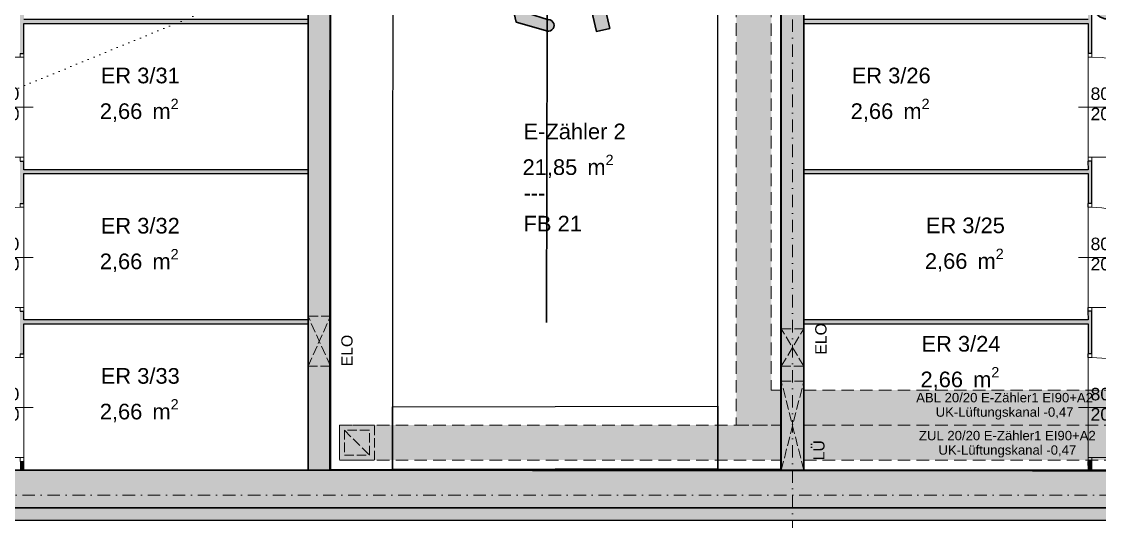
# Model space of a CAD drawing. Header units: millimetres. Extents: x 32522367 to 32638135, y 41424826 to 41540167.
# Drawn here: x 32589960 to 32598570, y 41441803 to 41445797 of the extents above; entities that cross this region are included whole.
import ezdxf
from ezdxf.enums import TextEntityAlignment as Align

# ---------------------------------------------------------------- set-up
doc = ezdxf.new("R2010")
doc.units = ezdxf.units.MM
for name, pattern in [('Punktlinie weit', [0.05, 0, -0.05]), ('Raster', [0.2, 0.1, -0.05, 0, -0.05]), ('Strichlinie eng', [0.1, 0.075, -0.025]), ('Strichlinie mittel', [0.15, 0.1, -0.05]), ('Untersicht', [0.1, 0.075, -0.025])]:
    doc.linetypes.add(name, pattern=pattern)
for name, color, linetype in [('000 Achsraster Haupt', 251, 'Continuous'), ('110 Wand Aussen', 251, 'Continuous'), ('120 Wand Innen tragend', 251, 'Continuous'), ('130 Wand Innen', 251, 'Continuous'), ('220 Bodenaufbau', 251, 'Continuous'), ('240 Unterdaemmung', 251, 'Continuous'), ('715 Lueftung', 251, 'Continuous'), ('810 Raum.Whg', 251, 'Continuous'), ('811 Raum 2.Erschließung_ Nebenräume_Allg.räume_Technik', 251, 'Continuous'), ('955 Polierplan Beschriftung', 251, 'Continuous'), ('Archicad Tür-Marker', 251, 'Continuous'), ('Archicad Türen', 251, 'Continuous'), ('dp_GE_ST', 180, 'Continuous')]:
    doc.layers.add(name, color=color, linetype=linetype)
for name, color, linetype, lineweight in [('000 Achsraster Haupt_Stift_Nr__1', 251, 'Continuous', 13), ('110 Wand Aussen_Stift_Nr__24', 251, 'Continuous', 13), ('110 Wand Aussen_Stift_Nr__29', 251, 'Continuous', 13), ('110 Wand Aussen_Stift_Nr__7', 251, 'Continuous', 25), ('110 Wand Aussen_Stift_Nr__8', 251, 'Continuous', 35), ('120 Wand Innen tragend_Stift_Nr__1', 251, 'Continuous', 13), ('120 Wand Innen tragend_Stift_Nr__24', 251, 'Continuous', 13), ('120 Wand Innen tragend_Stift_Nr__6', 251, 'Continuous', 13), ('120 Wand Innen tragend_Stift_Nr__8', 251, 'Continuous', 35), ('130 Wand Innen_Stift_Nr__26', 251, 'Continuous', 13), ('130 Wand Innen_Stift_Nr__7', 251, 'Continuous', 25), ('220 Bodenaufbau_Stift_Nr__6', 251, 'Continuous', 13), ('240 Unterdaemmung_Stift_Nr__6', 251, 'Continuous', 13), ('715 Lueftung_Stift_Nr__103', 251, 'Continuous', 18), ('715 Lueftung_Stift_Nr__104', 251, 'Continuous', 18), ('955 Polierplan Beschriftung_Stift_Nr__1', 251, 'Continuous', 13), ('956 Durchbruch Beschriftung_Stift_Nr__61', 251, 'Continuous', 25), ('Archicad Raumstempel_Stift_Nr__1', 251, 'Continuous', 13), ('Archicad Tür-Marker_Stift_Nr__1', 251, 'Continuous', 13), ('Archicad Türen_Stift_Nr__1', 251, 'Continuous', 13), ('Archicad Türen_Stift_Nr__7', 251, 'Continuous', 25)]:
    doc.layers.add(name, color=color, linetype=linetype, lineweight=lineweight)
doc.layers.add('E2_LEHR_MENSCH_NATIVE', color=112, linetype='Continuous', lineweight=35, true_color=0x20dd55)
doc.layers.add('E_NACHRTECH', color=3, linetype='Continuous', true_color=0x00fa00)
doc.styles.add('ERSTELLTER_STIL_1', font='arial.ttf')

# ---------------------------------------------------------------- blocks, each defined once
blk = doc.blocks.new('E-Zähler 2__126', base_point=(47.3273, -10.9442))
at = {"layer": 'Archicad Raumstempel_Stift_Nr__1', "color": 7, "lineweight": 13, "insert": (46.997, -10.6486), "char_height": 0.125, "attachment_point": 1, "rotation": 343.64009, "style": 'ERSTELLTER_STIL_1'}
blk.add_mtext('\\A1;{\\pql;\\pt0,0.05;\\fArial|b0|i0|c0|p0;\\W1.000000;21,85\\fArial|b0|i0|c0|p0;\\W1.000000;\\A1{\\H.66x;\\S^  ;}\\fArial|b0|i0|c0|p0;\\W1.000000; m\\fArial|b0|i0|c0|p0;\\W1.000000;\\A1{\\H.66x;\\S2^  ;}}', dxfattribs=at)
at = {"layer": 'Archicad Raumstempel_Stift_Nr__1', "color": 7, "lineweight": 13, "style": 'ERSTELLTER_STIL_1'}
for tag, p in [('ROOM_NAME', (47.0747, -10.4124)), ('DUMMY_891', (47.0056, -10.6194)), ('DUMMY_890', (47.8427, -10.6093)), ('DUMMY_892', (46.9364, -10.855)), ('DUMMY_893', (46.9364, -10.8836)), ('sCustom1Value', (46.8673, -11.1192)), ('DUMMY_894', (47.3061, -11.2195))]:
    blk.add_attdef(tag, text='', height=0.125, rotation=343.64009, dxfattribs=at).set_placement(p, align=Align.TOP_LEFT)
blk = doc.blocks.new('ER 3_26__130', base_point=(49.9506, -10.9925))
at = {"layer": 'Archicad Raumstempel_Stift_Nr__1', "color": 7, "lineweight": 13, "insert": (49.6379, -10.9579), "char_height": 0.125, "attachment_point": 1, "rotation": 343.6401, "style": 'ERSTELLTER_STIL_1'}
blk.add_mtext('\\A1;{\\pql;\\pt0,0.05;\\fArial|b0|i0|c0|p0;\\W1.000000;2,66\\fArial|b0|i0|c0|p0;\\W1.000000;\\A1{\\H.66x;\\S^  ;}\\fArial|b0|i0|c0|p0;\\W1.000000; m\\fArial|b0|i0|c0|p0;\\W1.000000;\\A1{\\H.66x;\\S2^  ;}}', dxfattribs=at)
at = {"layer": 'Archicad Raumstempel_Stift_Nr__1', "color": 7, "lineweight": 13, "style": 'ERSTELLTER_STIL_1'}
for tag, p in [('ROOM_NAME', (49.7157, -10.7218)), ('DUMMY_891', (49.6465, -10.9288)), ('DUMMY_890', (50.31, -10.8677))]:
    blk.add_attdef(tag, text='', height=0.125, rotation=343.6401, dxfattribs=at).set_placement(p, align=Align.TOP_LEFT)
blk = doc.blocks.new('ER 3_24__131', base_point=(49.8814, -13.2061))
at = {"layer": 'Archicad Raumstempel_Stift_Nr__1', "color": 7, "lineweight": 13, "insert": (49.5688, -13.1715), "char_height": 0.125, "attachment_point": 1, "rotation": 343.6401, "style": 'ERSTELLTER_STIL_1'}
blk.add_mtext('\\A1;{\\pql;\\pt0,0.05;\\fArial|b0|i0|c0|p0;\\W1.000000;2,66\\fArial|b0|i0|c0|p0;\\W1.000000;\\A1{\\H.66x;\\S^  ;}\\fArial|b0|i0|c0|p0;\\W1.000000; m\\fArial|b0|i0|c0|p0;\\W1.000000;\\A1{\\H.66x;\\S2^  ;}}', dxfattribs=at)
at = {"layer": 'Archicad Raumstempel_Stift_Nr__1', "color": 7, "lineweight": 13, "style": 'ERSTELLTER_STIL_1'}
for tag, p in [('ROOM_NAME', (49.6465, -12.9354)), ('DUMMY_890', (50.2408, -13.0813)), ('DUMMY_891', (49.5773, -13.1424))]:
    blk.add_attdef(tag, text='', height=0.125, rotation=343.6401, dxfattribs=at).set_placement(p, align=Align.TOP_LEFT)
blk = doc.blocks.new('ER 3_25__132', base_point=(50.1818, -12.3083))
at = {"layer": 'Archicad Raumstempel_Stift_Nr__1', "color": 7, "lineweight": 13, "insert": (49.8691, -12.2738), "char_height": 0.125, "attachment_point": 1, "rotation": 343.6401, "style": 'ERSTELLTER_STIL_1'}
blk.add_mtext('\\A1;{\\pql;\\pt0,0.05;\\fArial|b0|i0|c0|p0;\\W1.000000;2,66\\fArial|b0|i0|c0|p0;\\W1.000000;\\A1{\\H.66x;\\S^  ;}\\fArial|b0|i0|c0|p0;\\W1.000000; m\\fArial|b0|i0|c0|p0;\\W1.000000;\\A1{\\H.66x;\\S2^  ;}}', dxfattribs=at)
at = {"layer": 'Archicad Raumstempel_Stift_Nr__1', "color": 7, "lineweight": 13, "style": 'ERSTELLTER_STIL_1'}
for tag, p in [('ROOM_NAME', (49.9468, -12.0376)), ('DUMMY_890', (50.5412, -12.1835)), ('DUMMY_891', (49.8777, -12.2447))]:
    blk.add_attdef(tag, text='', height=0.125, rotation=343.6401, dxfattribs=at).set_placement(p, align=Align.TOP_LEFT)
blk = doc.blocks.new('ER 3_31__155', base_point=(44.1951, -9.3029))
at = {"layer": 'Archicad Raumstempel_Stift_Nr__1', "color": 7, "lineweight": 13, "insert": (43.8825, -9.2684), "char_height": 0.125, "attachment_point": 1, "rotation": 343.6401, "style": 'ERSTELLTER_STIL_1'}
blk.add_mtext('\\A1;{\\pql;\\pt0,0.05;\\fArial|b0|i0|c0|p0;\\W1.000000;2,66\\fArial|b0|i0|c0|p0;\\W1.000000;\\A1{\\H.66x;\\S^  ;}\\fArial|b0|i0|c0|p0;\\W1.000000; m\\fArial|b0|i0|c0|p0;\\W1.000000;\\A1{\\H.66x;\\S2^  ;}}', dxfattribs=at)
at = {"layer": 'Archicad Raumstempel_Stift_Nr__1', "color": 7, "lineweight": 13, "style": 'ERSTELLTER_STIL_1'}
for tag, p in [('ROOM_NAME', (43.9602, -9.0322)), ('DUMMY_890', (44.5546, -9.1781)), ('DUMMY_891', (43.8911, -9.2392))]:
    blk.add_attdef(tag, text='', height=0.125, rotation=343.6401, dxfattribs=at).set_placement(p, align=Align.TOP_LEFT)
blk = doc.blocks.new('ER 3_33__156', base_point=(43.5191, -11.6057))
at = {"layer": 'Archicad Raumstempel_Stift_Nr__1', "color": 7, "lineweight": 13, "insert": (43.2065, -11.5712), "char_height": 0.125, "attachment_point": 1, "rotation": 343.6401, "style": 'ERSTELLTER_STIL_1'}
blk.add_mtext('\\A1;{\\pql;\\pt0,0.05;\\fArial|b0|i0|c0|p0;\\W1.000000;2,66\\fArial|b0|i0|c0|p0;\\W1.000000;\\A1{\\H.66x;\\S^  ;}\\fArial|b0|i0|c0|p0;\\W1.000000; m\\fArial|b0|i0|c0|p0;\\W1.000000;\\A1{\\H.66x;\\S2^  ;}}', dxfattribs=at)
at = {"layer": 'Archicad Raumstempel_Stift_Nr__1', "color": 7, "lineweight": 13, "style": 'ERSTELLTER_STIL_1'}
for tag, p in [('ROOM_NAME', (43.2842, -11.335)), ('DUMMY_890', (43.8786, -11.4809)), ('DUMMY_891', (43.2151, -11.5421))]:
    blk.add_attdef(tag, text='', height=0.125, rotation=343.6401, dxfattribs=at).set_placement(p, align=Align.TOP_LEFT)
blk = doc.blocks.new('ER 3_32__157', base_point=(43.8571, -10.4543))
at = {"layer": 'Archicad Raumstempel_Stift_Nr__1', "color": 7, "lineweight": 13, "insert": (43.5445, -10.4198), "char_height": 0.125, "attachment_point": 1, "rotation": 343.6401, "style": 'ERSTELLTER_STIL_1'}
blk.add_mtext('\\A1;{\\pql;\\pt0,0.05;\\fArial|b0|i0|c0|p0;\\W1.000000;2,66\\fArial|b0|i0|c0|p0;\\W1.000000;\\A1{\\H.66x;\\S^  ;}\\fArial|b0|i0|c0|p0;\\W1.000000; m\\fArial|b0|i0|c0|p0;\\W1.000000;\\A1{\\H.66x;\\S2^  ;}}', dxfattribs=at)
at = {"layer": 'Archicad Raumstempel_Stift_Nr__1', "color": 7, "lineweight": 13, "style": 'ERSTELLTER_STIL_1'}
for tag, p in [('ROOM_NAME', (43.6222, -10.1836)), ('DUMMY_891', (43.5531, -10.3907)), ('DUMMY_890', (44.2166, -10.3295))]:
    blk.add_attdef(tag, text='', height=0.125, rotation=343.6401, dxfattribs=at).set_placement(p, align=Align.TOP_LEFT)
blk = doc.blocks.new('Decke_38', base_point=(41.6415, -5.3769))
at = {"layer": '240 Unterdaemmung_Stift_Nr__6', "color": 7, "linetype": 'Strichlinie eng', "lineweight": 13, "flags": 128}
blk.add_lwpolyline([(41.6415, -5.3769), (40.3492, -9.7791), (41.7693, -10.196), (41.5603, -10.9079), (41.5589, -10.9075), (41.3505, -11.6176), (54.027, -15.3388), (55.7367, -9.5146), (46.0169, -6.6613), (45.8901, -7.0931), (44.9306, -6.8114), (45.0574, -6.3796)], close=True, dxfattribs=at)
blk = doc.blocks.new('Decke_60', base_point=(38.694, -10.8377))
at = {"layer": '220 Bodenaufbau_Stift_Nr__6', "color": 7, "linetype": 'Continuous', "lineweight": 13, "flags": 128}
blk.add_lwpolyline([(55.9889, -9.401), (55.7874, -9.3419), (54.0242, -15.3483), (38.694, -10.8377)], dxfattribs=at)
blk = doc.blocks.new('Öffnung_151')
at = {"layer": '120 Wand Innen tragend_Stift_Nr__1', "color": 7, "linetype": 'Untersicht', "lineweight": 13}
for p, q in [((48.4426, -13.6995), (48.4699, -12.9676)), ((48.2699, -13.6488), (48.6426, -13.0183))]:
    blk.add_line(p, q, dxfattribs=at)
at = {"layer": '120 Wand Innen tragend_Stift_Nr__6', "color": 7, "linetype": 'Untersicht', "lineweight": 13, "flags": 128}
blk.add_lwpolyline([(48.6426, -13.0183), (48.4699, -12.9676)], dxfattribs=at)
at = {"layer": '120 Wand Innen tragend_Stift_Nr__8', "color": 7, "linetype": 'Continuous', "lineweight": 35, "flags": 128}
for points in [[(48.4699, -12.9676), (48.2699, -13.6488)], [(48.4426, -13.6995), (48.6426, -13.0183)], [(48.2699, -13.6488), (48.4426, -13.6995)]]:
    blk.add_lwpolyline(points, dxfattribs=at)
blk = doc.blocks.new('Öffnung_153')
at = {"layer": '120 Wand Innen tragend_Stift_Nr__1', "color": 7, "linetype": 'Untersicht', "lineweight": 13}
for p, q in [((45.0495, -11.8384), (44.9894, -11.4039)), ((44.8768, -11.7877), (45.1621, -11.4546))]:
    blk.add_line(p, q, dxfattribs=at)
at = {"layer": '120 Wand Innen tragend_Stift_Nr__6', "color": 7, "linetype": 'Untersicht', "lineweight": 13, "flags": 128}
for points in [[(45.1621, -11.4546), (44.9894, -11.4039)], [(44.8768, -11.7877), (45.0495, -11.8384)]]:
    blk.add_lwpolyline(points, dxfattribs=at)
at = {"layer": '120 Wand Innen tragend_Stift_Nr__8', "color": 7, "linetype": 'Continuous', "lineweight": 35, "flags": 128}
for points in [[(44.9894, -11.4039), (44.8768, -11.7877)], [(45.0495, -11.8384), (45.1621, -11.4546)]]:
    blk.add_lwpolyline(points, dxfattribs=at)
blk = doc.blocks.new('Öffnung_154')
at = {"layer": '120 Wand Innen tragend_Stift_Nr__1', "color": 7, "linetype": 'Untersicht', "lineweight": 13}
for p, q in [((48.6764, -12.9031), (48.5882, -12.5646)), ((48.5037, -12.8524), (48.7609, -12.6153))]:
    blk.add_line(p, q, dxfattribs=at)
at = {"layer": '120 Wand Innen tragend_Stift_Nr__6', "color": 7, "linetype": 'Untersicht', "lineweight": 13, "flags": 128}
for points in [[(48.7609, -12.6153), (48.5882, -12.5646)], [(48.5037, -12.8524), (48.6764, -12.9031)]]:
    blk.add_lwpolyline(points, dxfattribs=at)
at = {"layer": '120 Wand Innen tragend_Stift_Nr__8', "color": 7, "linetype": 'Continuous', "lineweight": 35, "flags": 128}
for points in [[(48.5882, -12.5646), (48.5037, -12.8524)], [(48.6764, -12.9031), (48.7609, -12.6153)]]:
    blk.add_lwpolyline(points, dxfattribs=at)
blk = doc.blocks.new('Wand_270', base_point=(0.2482, 0.1356))
at = {"layer": '110 Wand Aussen_Stift_Nr__24', "linetype": 'Continuous', "lineweight": 13}
blk.add_hatch(color=92, dxfattribs=at).paths.add_polyline_path([(0.6206, 0.3389), (0.5361, 0.0511), (53.9425, -15.6267), (54.027, -15.3388)])
at = {"layer": '110 Wand Aussen_Stift_Nr__29', "linetype": 'Continuous', "lineweight": 13}
blk.add_hatch(color=6, dxfattribs=at).paths.add_polyline_path([(0.2201, 0.0396), (53.9143, -15.7226), (53.9425, -15.6267), (0.2482, 0.1356)])
at = {"layer": '110 Wand Aussen_Stift_Nr__7', "color": 7, "linetype": 'Continuous', "lineweight": 25, "flags": 128}
blk.add_lwpolyline([(0.1241, 0.0678), (53.9143, -15.7226)], dxfattribs=at)
at = {"layer": '110 Wand Aussen_Stift_Nr__8', "color": 7, "linetype": 'Continuous', "lineweight": 35}
blk.add_line((0.5361, 0.0511), (53.9425, -15.6267), dxfattribs=at)
at = {"layer": '110 Wand Aussen_Stift_Nr__8', "color": 7, "linetype": 'Continuous', "lineweight": 35, "flags": 128}
blk.add_lwpolyline([(54.027, -15.3388), (40.9968, -11.5138)], dxfattribs=at)
blk = doc.blocks.new('Wand_473', base_point=(48.2699, -13.6488))
at = {"layer": '120 Wand Innen tragend_Stift_Nr__24', "linetype": 'Continuous', "lineweight": 13}
blk.add_hatch(color=92, dxfattribs=at).paths.add_polyline_path([(48.4426, -13.6995), (50.1524, -7.8753), (49.9797, -7.8246), (48.2699, -13.6488)])
at = {"layer": '120 Wand Innen tragend_Stift_Nr__8', "color": 7, "linetype": 'Continuous', "lineweight": 35, "flags": 128}
for points in [[(49.9797, -7.8246), (48.5882, -12.5646)], [(48.7609, -12.6153), (50.1524, -7.8753)], [(48.5037, -12.8524), (48.4699, -12.9676)], [(48.6426, -13.0183), (48.6764, -12.9031)]]:
    blk.add_lwpolyline(points, dxfattribs=at)
blk = doc.blocks.new('Wand_474', base_point=(44.643, -12.5841))
at = {"layer": '120 Wand Innen tragend_Stift_Nr__24', "linetype": 'Continuous', "lineweight": 13}
blk.add_hatch(color=92, dxfattribs=at).paths.add_polyline_path([(44.8157, -12.6348), (46.5254, -6.8106), (46.3527, -6.7599), (44.643, -12.5841)])
at = {"layer": '120 Wand Innen tragend_Stift_Nr__8', "color": 7, "linetype": 'Continuous', "lineweight": 35, "flags": 128}
for points in [[(45.9781, -8.036), (44.9894, -11.4039)], [(45.1621, -11.4546), (46.1508, -8.0867)], [(44.8768, -11.7877), (44.643, -12.5841)], [(44.8157, -12.6348), (45.0495, -11.8384)], [(44.643, -12.5841), (44.8157, -12.6348)]]:
    blk.add_lwpolyline(points, dxfattribs=at)
blk = doc.blocks.new('Blockrahmentür 1-Fl 27_8')
at = {"layer": 'Archicad Türen_Stift_Nr__1', "color": 7, "linetype": 'Continuous', "lineweight": 13}
for p, q in [((0.4, 0), (0.4, 0.8)), ((-0.4, 0), (-0.43, 0)), ((-0.43, 0), (-0.43, -0.03)), ((-0.4, -0.02), (-0.4, 0)), ((0.4, -0.02), (0.4, 0)), ((0.4, 0), (0.43, 0)), ((0.43, 0), (0.43, -0.03)), ((-0.43, -0.03), (-0.4, -0.03)), ((-0.4, -0.03), (-0.4, -0.02)), ((0.4, -0.03), (0.4, -0.02)), ((0.43, -0.03), (0.4, -0.03))]:
    blk.add_line(p, q, dxfattribs=at)
blk.add_arc((0.4, 0), 0.8, 90, 180, dxfattribs=at)
at = {"layer": 'Archicad Türen_Stift_Nr__7', "color": 7, "linetype": 'Continuous', "lineweight": 25}
for p, q in [((-0.43, 0), (-0.43, -0.03)), ((-0.43, 0), (-0.43, -0.03)), ((0.43, 0), (0.43, -0.03)), ((0.43, 0), (0.43, -0.03))]:
    blk.add_line(p, q, dxfattribs=at)
blk = doc.blocks.new('T Marker AUT 27_13')
at = {"layer": 'Archicad Tür-Marker_Stift_Nr__1', "color": 7, "linetype": 'Continuous', "lineweight": 13}
blk.add_line((0, -0.255), (0, 0.075), dxfattribs=at)
at = {"layer": 'Archicad Tür-Marker_Stift_Nr__1', "color": 7, "lineweight": 13, "style": 'ERSTELLTER_STIL_1'}
for tag, height, p in [('DUMMY_270', 0.1, (-0.165, 0.0026)), ('DUMMY_268', 0.1, (-0.0036, 0.0026)), ('DUMMY_269', 0.0667, (0.0631, -0.1825)), ('DUMMY_271', 0.0667, (-0.0983, -0.2588))]:
    blk.add_attdef(tag, text='', height=height, rotation=270, dxfattribs=at).set_placement(p, align=Align.BOTTOM_LEFT)
blk = doc.blocks.new('Wand_475', base_point=(50.5362, -14.6268))
at = {"layer": '130 Wand Innen_Stift_Nr__26', "linetype": 'Continuous', "lineweight": 13}
for points in [[(51.6545, -10.8175), (51.5587, -11.1437), (51.5875, -11.1522), (51.6832, -10.826)], [(51.2207, -12.2952), (51.2495, -12.3036), (51.3452, -11.9774), (51.3164, -11.9689)], [(50.8827, -13.4466), (50.9115, -13.455), (51.0072, -13.1288), (50.9784, -13.1203)], [(50.6207, -14.3389), (50.6495, -14.3474), (50.6692, -14.2802), (50.6404, -14.2717)]]:
    blk.add_hatch(color=5, dxfattribs=at).paths.add_polyline_path(points)
at = {"layer": '130 Wand Innen_Stift_Nr__7', "color": 7, "linetype": 'Continuous', "lineweight": 25}
for p, q in [((51.5875, -11.1522), (51.5587, -11.1437)), ((51.3452, -11.9774), (51.3164, -11.9689)), ((51.2495, -12.3036), (51.2207, -12.2952)), ((51.0072, -13.1288), (50.9784, -13.1203)), ((50.9115, -13.455), (50.8827, -13.4466)), ((50.6692, -14.2802), (50.6404, -14.2717))]:
    blk.add_line(p, q, dxfattribs=at)
at = {"layer": '130 Wand Innen_Stift_Nr__7', "color": 7, "linetype": 'Continuous', "lineweight": 25, "flags": 128}
for points in [[(51.5875, -11.1522), (51.6832, -10.826)], [(51.6263, -10.9135), (51.5587, -11.1437)], [(51.2495, -12.3036), (51.3452, -11.9774)], [(51.3164, -11.9689), (51.2967, -12.0361)], [(51.2883, -12.0649), (51.2207, -12.2952)], [(50.9115, -13.455), (51.0072, -13.1288)], [(50.9784, -13.1203), (50.9587, -13.1875)], [(50.9503, -13.2163), (50.8827, -13.4466)], [(50.6404, -14.2717), (50.6207, -14.3389)], [(50.6495, -14.3474), (50.6692, -14.2802)], [(50.6495, -14.3474), (50.6207, -14.3389)]]:
    blk.add_lwpolyline(points, dxfattribs=at)
at = {"layer": 'Archicad Tür-Marker', "color": 7, "lineweight": 13}
ref = blk.add_blockref('T Marker AUT 27_13', (51.4376, -11.5563), dxfattribs=dict(at, rotation=73.64008866835228))
ref.add_attrib('DUMMY_268', '80', dxfattribs={"layer": 'Archicad Tür-Marker_Stift_Nr__1', "color": 7, "lineweight": 13, "height": 0.1, "rotation": 343.64009, "style": 'ERSTELLTER_STIL_1'}).set_placement((51.4653, -11.5356), align=Align.BOTTOM_LEFT)
ref.add_attrib('DUMMY_270', '200', dxfattribs={"layer": 'Archicad Tür-Marker_Stift_Nr__1', "color": 7, "lineweight": 13, "height": 0.1, "rotation": 343.64009, "style": 'ERSTELLTER_STIL_1'}).set_placement((51.4199, -11.6905), align=Align.BOTTOM_LEFT)
ref = blk.add_blockref('T Marker AUT 27_13', (51.0996, -12.7077), dxfattribs=dict(at, rotation=73.64008866835228))
ref.add_attrib('DUMMY_268', '80', dxfattribs={"layer": 'Archicad Tür-Marker_Stift_Nr__1', "color": 7, "lineweight": 13, "height": 0.1, "rotation": 343.64009, "style": 'ERSTELLTER_STIL_1'}).set_placement((51.1273, -12.687), align=Align.BOTTOM_LEFT)
ref.add_attrib('DUMMY_270', '200', dxfattribs={"layer": 'Archicad Tür-Marker_Stift_Nr__1', "color": 7, "lineweight": 13, "height": 0.1, "rotation": 343.64009, "style": 'ERSTELLTER_STIL_1'}).set_placement((51.0819, -12.8419), align=Align.BOTTOM_LEFT)
ref = blk.add_blockref('T Marker AUT 27_13', (50.7616, -13.8592), dxfattribs=dict(at, rotation=73.64008866835228))
ref.add_attrib('DUMMY_268', '80', dxfattribs={"layer": 'Archicad Tür-Marker_Stift_Nr__1', "color": 7, "lineweight": 13, "height": 0.1, "rotation": 343.64009, "style": 'ERSTELLTER_STIL_1'}).set_placement((50.7893, -13.8384), align=Align.BOTTOM_LEFT)
ref.add_attrib('DUMMY_270', '200', dxfattribs={"layer": 'Archicad Tür-Marker_Stift_Nr__1', "color": 7, "lineweight": 13, "height": 0.1, "rotation": 343.64009, "style": 'ERSTELLTER_STIL_1'}).set_placement((50.7439, -13.9933), align=Align.BOTTOM_LEFT)
at = {"layer": 'Archicad Türen', "color": 7, "linetype": 'Continuous', "lineweight": 13, "rotation": 253.6400886683523}
for p in [(51.4664, -11.5648), (51.1283, -12.7162), (50.7903, -13.8676)]:
    blk.add_blockref('Blockrahmentür 1-Fl 27_8', p, dxfattribs=at)
blk = doc.blocks.new('Wand_477', base_point=(48.7764, -12.5625))
at = {"layer": '130 Wand Innen_Stift_Nr__26', "linetype": 'Continuous', "lineweight": 13}
blk.add_hatch(color=5, dxfattribs=at).paths.add_polyline_path([(48.7722, -12.5769), (50.9503, -13.2163), (50.9587, -13.1875), (48.7806, -12.5481)])
at = {"layer": '130 Wand Innen_Stift_Nr__7', "color": 7, "linetype": 'Continuous', "lineweight": 25, "flags": 128}
for points in [[(48.7806, -12.5481), (48.7722, -12.5769)], [(50.9587, -13.1875), (48.7806, -12.5481)], [(48.7722, -12.5769), (50.9503, -13.2163)]]:
    blk.add_lwpolyline(points, dxfattribs=at)
blk = doc.blocks.new('Wand_478', base_point=(49.1144, -11.4111))
at = {"layer": '130 Wand Innen_Stift_Nr__26', "linetype": 'Continuous', "lineweight": 13}
blk.add_hatch(color=5, dxfattribs=at).paths.add_polyline_path([(49.1102, -11.4255), (51.2883, -12.0649), (51.2967, -12.0361), (49.1186, -11.3967)])
at = {"layer": '130 Wand Innen_Stift_Nr__7', "color": 7, "linetype": 'Continuous', "lineweight": 25, "flags": 128}
for points in [[(49.1186, -11.3967), (49.1102, -11.4255)], [(49.1102, -11.4255), (51.2883, -12.0649)], [(51.2967, -12.0361), (49.1186, -11.3967)]]:
    blk.add_lwpolyline(points, dxfattribs=at)
blk = doc.blocks.new('Wand_479', base_point=(49.4524, -10.2597))
at = {"layer": '130 Wand Innen_Stift_Nr__26', "linetype": 'Continuous', "lineweight": 13}
blk.add_hatch(color=5, dxfattribs=at).paths.add_polyline_path([(49.4482, -10.2741), (51.6263, -10.9135), (51.6347, -10.8847), (49.4566, -10.2453)])
at = {"layer": '130 Wand Innen_Stift_Nr__7', "color": 7, "linetype": 'Continuous', "lineweight": 25, "flags": 128}
for points in [[(49.4566, -10.2453), (49.4482, -10.2741)], [(51.6347, -10.8847), (49.4566, -10.2453)], [(49.4482, -10.2741), (51.6263, -10.9135)]]:
    blk.add_lwpolyline(points, dxfattribs=at)
blk = doc.blocks.new('T Marker AUT 27_14')
at = {"layer": 'Archicad Tür-Marker_Stift_Nr__1', "color": 7, "linetype": 'Continuous', "lineweight": 13}
blk.add_line((0, 0.225), (0, -0.105), dxfattribs=at)
at = {"layer": 'Archicad Tür-Marker_Stift_Nr__1', "color": 7, "lineweight": 13, "style": 'ERSTELLTER_STIL_1'}
for tag, height, p in [('DUMMY_270', 0.1, (-0.165, 0.2614)), ('DUMMY_268', 0.1, (-0.0036, 0.1852)), ('DUMMY_271', 0.0667, (-0.0983, 0)), ('DUMMY_269', 0.0667, (0.0631, 0))]:
    blk.add_attdef(tag, text='', height=height, rotation=270, dxfattribs=at).set_placement(p, align=Align.BOTTOM_LEFT)
blk = doc.blocks.new('Wand_500', base_point=(42.3804, -12.2326))
at = {"layer": '130 Wand Innen_Stift_Nr__26', "linetype": 'Continuous', "lineweight": 13}
for points in [[(43.3741, -8.7411), (43.4028, -8.7495), (43.4986, -8.4233), (43.4698, -8.4149)], [(43.0361, -9.8925), (43.0648, -9.901), (43.1606, -9.5747), (43.1318, -9.5663)], [(42.698, -11.0439), (42.7268, -11.0524), (42.8226, -10.7261), (42.7938, -10.7177)], [(42.4361, -11.9363), (42.4649, -11.9447), (42.4846, -11.8775), (42.4558, -11.8691)]]:
    blk.add_hatch(color=5, dxfattribs=at).paths.add_polyline_path(points)
at = {"layer": '130 Wand Innen_Stift_Nr__7', "color": 7, "linetype": 'Continuous', "lineweight": 25}
for p, q in [((43.3741, -8.7411), (43.4028, -8.7495)), ((43.1318, -9.5663), (43.1606, -9.5747)), ((43.0361, -9.8925), (43.0648, -9.901)), ((42.7938, -10.7177), (42.8226, -10.7261)), ((42.698, -11.0439), (42.7268, -11.0524)), ((42.4558, -11.8691), (42.4846, -11.8775))]:
    blk.add_line(p, q, dxfattribs=at)
at = {"layer": '130 Wand Innen_Stift_Nr__7', "color": 7, "linetype": 'Continuous', "lineweight": 25, "flags": 128}
for points in [[(43.4028, -8.7495), (43.4704, -8.5193)], [(43.1409, -9.6419), (43.1606, -9.5747)], [(43.0648, -9.901), (43.1324, -9.6707)], [(42.8029, -10.7933), (42.8226, -10.7261)], [(42.7268, -11.0524), (42.7944, -10.8221)], [(42.4649, -11.9447), (42.4846, -11.8775)], [(42.4361, -11.9363), (42.4649, -11.9447)]]:
    blk.add_lwpolyline(points, dxfattribs=at)
at = {"layer": 'Archicad Tür-Marker', "color": 7, "lineweight": 13}
ref = blk.add_blockref('T Marker AUT 27_14', (43.2529, -9.1537), dxfattribs=dict(at, rotation=73.64008921166615))
ref.add_attrib('DUMMY_268', '80', dxfattribs={"layer": 'Archicad Tür-Marker_Stift_Nr__1', "color": 7, "lineweight": 13, "height": 0.1, "rotation": 343.64009, "style": 'ERSTELLTER_STIL_1'}).set_placement((43.1056, -9.0815), align=Align.BOTTOM_LEFT)
ref.add_attrib('DUMMY_270', '200', dxfattribs={"layer": 'Archicad Tür-Marker_Stift_Nr__1', "color": 7, "lineweight": 13, "height": 0.1, "rotation": 343.64009, "style": 'ERSTELLTER_STIL_1'}).set_placement((42.9869, -9.2149), align=Align.BOTTOM_LEFT)
ref = blk.add_blockref('T Marker AUT 27_14', (42.9149, -10.3051), dxfattribs=dict(at, rotation=73.64008921166615))
ref.add_attrib('DUMMY_268', '80', dxfattribs={"layer": 'Archicad Tür-Marker_Stift_Nr__1', "color": 7, "lineweight": 13, "height": 0.1, "rotation": 343.64009, "style": 'ERSTELLTER_STIL_1'}).set_placement((42.7676, -10.2329), align=Align.BOTTOM_LEFT)
ref.add_attrib('DUMMY_270', '200', dxfattribs={"layer": 'Archicad Tür-Marker_Stift_Nr__1', "color": 7, "lineweight": 13, "height": 0.1, "rotation": 343.64009, "style": 'ERSTELLTER_STIL_1'}).set_placement((42.6489, -10.3664), align=Align.BOTTOM_LEFT)
ref = blk.add_blockref('T Marker AUT 27_14', (42.5769, -11.4565), dxfattribs=dict(at, rotation=73.64008921166615))
ref.add_attrib('DUMMY_268', '80', dxfattribs={"layer": 'Archicad Tür-Marker_Stift_Nr__1', "color": 7, "lineweight": 13, "height": 0.1, "rotation": 343.64009, "style": 'ERSTELLTER_STIL_1'}).set_placement((42.4296, -11.3844), align=Align.BOTTOM_LEFT)
ref.add_attrib('DUMMY_270', '200', dxfattribs={"layer": 'Archicad Tür-Marker_Stift_Nr__1', "color": 7, "lineweight": 13, "height": 0.1, "rotation": 343.64009, "style": 'ERSTELLTER_STIL_1'}).set_placement((42.3109, -11.5178), align=Align.BOTTOM_LEFT)
at = {"layer": 'Archicad Türen', "color": 7, "linetype": 'Continuous', "lineweight": 13, "xscale": -1, "rotation": 73.64008921166615}
for p in [(43.2529, -9.1537), (42.9149, -10.3051), (42.5769, -11.4565)]:
    blk.add_blockref('Blockrahmentür 1-Fl 27_8', p, dxfattribs=at)
blk = doc.blocks.new('Wand_505', base_point=(42.7987, -10.8077))
at = {"layer": '130 Wand Innen_Stift_Nr__26', "linetype": 'Continuous', "lineweight": 13}
blk.add_hatch(color=5, dxfattribs=at).paths.add_polyline_path([(42.7944, -10.8221), (44.9725, -11.4615), (44.981, -11.4327), (42.8029, -10.7933)])
at = {"layer": '130 Wand Innen_Stift_Nr__7', "color": 7, "linetype": 'Continuous', "lineweight": 25, "flags": 128}
for points in [[(42.7944, -10.8221), (44.9725, -11.4615)], [(44.981, -11.4327), (42.8029, -10.7933)], [(44.9725, -11.4615), (44.981, -11.4327)]]:
    blk.add_lwpolyline(points, dxfattribs=at)
blk = doc.blocks.new('Wand_506', base_point=(43.1367, -9.6563))
at = {"layer": '130 Wand Innen_Stift_Nr__26', "linetype": 'Continuous', "lineweight": 13}
blk.add_hatch(color=5, dxfattribs=at).paths.add_polyline_path([(43.1324, -9.6707), (45.3105, -10.3101), (45.319, -10.2813), (43.1409, -9.6419)])
at = {"layer": '130 Wand Innen_Stift_Nr__7', "color": 7, "linetype": 'Continuous', "lineweight": 25, "flags": 128}
for points in [[(45.319, -10.2813), (43.1409, -9.6419)], [(43.1324, -9.6707), (45.3105, -10.3101)], [(45.3105, -10.3101), (45.319, -10.2813)]]:
    blk.add_lwpolyline(points, dxfattribs=at)
blk = doc.blocks.new('Wand_507', base_point=(43.4747, -8.5049))
at = {"layer": '130 Wand Innen_Stift_Nr__26', "linetype": 'Continuous', "lineweight": 13}
blk.add_hatch(color=5, dxfattribs=at).paths.add_polyline_path([(43.4704, -8.5193), (45.6485, -9.1587), (45.657, -9.1299), (43.4789, -8.4905)])
at = {"layer": '130 Wand Innen_Stift_Nr__7', "color": 7, "linetype": 'Continuous', "lineweight": 25, "flags": 128}
for points in [[(43.4704, -8.5193), (45.6485, -9.1587)], [(45.657, -9.1299), (43.4789, -8.4905)], [(45.6485, -9.1587), (45.657, -9.1299)]]:
    blk.add_lwpolyline(points, dxfattribs=at)
blk = doc.blocks.new('Lüftungskanal-ZUL 20x20_2')
at = {"layer": '715 Lueftung', "linetype": 'Continuous', "lineweight": 0, "true_color": 0xffffff}
blk.add_hatch(color=7, dxfattribs=at).paths.add_polyline_path([(0, 0.28), (0, 0), (0.28, 0), (0.28, 0.28)])
at = {"layer": '715 Lueftung_Stift_Nr__104', "color": 202, "linetype": 'Strichlinie eng', "lineweight": 18, "true_color": 0x9900cc}
for p, q in [((0, 0.28), (0, 0)), ((0.28, 0.28), (0, 0.28)), ((0.28, 0), (0.28, 0.28)), ((0.04, 0.24), (0.04, 0.04)), ((0.24, 0.24), (0.04, 0.24)), ((0.04, 0.04), (0.24, 0.24)), ((0.24, 0.04), (0.24, 0.24)), ((0, 0), (0.28, 0)), ((0.04, 0.04), (0.24, 0.04))]:
    blk.add_line(p, q, dxfattribs=at)
blk = doc.blocks.new('Träger_51', base_point=(49.7404, -7.8586))
at = {"layer": '715 Lueftung_Stift_Nr__103', "linetype": 'Continuous', "lineweight": 0, "true_color": 0x231e00}
blk.add_hatch(color=38, dxfattribs=at).paths.add_polyline_path([(49.6061, -7.8191), (48.0259, -13.202), (48.3734, -13.0122), (49.8747, -7.898)])
at = {"layer": '715 Lueftung_Stift_Nr__103', "color": 56, "linetype": 'Strichlinie mittel', "lineweight": 18, "true_color": 0x8c7b00, "flags": 128}
for points in [[(49.6061, -7.8191), (48.0259, -13.202)], [(49.8747, -7.898), (48.3734, -13.0122)]]:
    blk.add_lwpolyline(points, dxfattribs=at)
blk = doc.blocks.new('Träger_52', base_point=(44.9447, -12.4434))
at = {"layer": '715 Lueftung_Stift_Nr__104', "linetype": 'Continuous', "lineweight": 0, "true_color": 0x260033}
for points in [[(44.9053, -12.5777), (48.2925, -13.5721), (48.3713, -13.3034), (44.9842, -12.3091)], [(48.4652, -13.6228), (54.0495, -15.2621), (54.1284, -14.9934), (48.544, -13.3541)]]:
    blk.add_hatch(color=198, dxfattribs=at).paths.add_polyline_path(points)
at = {"layer": '715 Lueftung_Stift_Nr__104', "color": 202, "linetype": 'Strichlinie mittel', "lineweight": 18, "true_color": 0x9900cc, "flags": 128}
for points in [[(44.9842, -12.3091), (44.9053, -12.5777)], [(44.9842, -12.3091), (48.3713, -13.3034)], [(44.9053, -12.5777), (48.2925, -13.5721)], [(48.2925, -13.5721), (48.3713, -13.3034)], [(48.4652, -13.6228), (48.544, -13.3541)], [(48.544, -13.3541), (54.1284, -14.9934)], [(48.4652, -13.6228), (54.0495, -15.2621)]]:
    blk.add_lwpolyline(points, dxfattribs=at)
blk = doc.blocks.new('Träger_53', base_point=(48.1997, -13.1071))
at = {"layer": '715 Lueftung_Stift_Nr__103', "linetype": 'Continuous', "lineweight": 0, "true_color": 0x231e00}
for points in [[(48.0259, -13.202), (48.3713, -13.3034), (48.4502, -13.0347), (48.3734, -13.0122)], [(48.544, -13.3541), (54.1284, -14.9934), (54.2073, -14.7248), (48.6229, -13.0854)], [(54.6966, -14.8684), (54.5815, -14.8346), (54.5026, -15.1033), (54.6177, -15.1371)]]:
    blk.add_hatch(color=38, dxfattribs=at).paths.add_polyline_path(points)
at = {"layer": '715 Lueftung_Stift_Nr__103', "color": 56, "linetype": 'Strichlinie mittel', "lineweight": 18, "true_color": 0x8c7b00, "flags": 128}
for points in [[(48.3713, -13.3034), (48.4502, -13.0347)], [(48.3734, -13.0122), (48.4502, -13.0347)], [(48.544, -13.3541), (48.6229, -13.0854)], [(48.6229, -13.0854), (54.2073, -14.7248)], [(48.0259, -13.202), (48.3713, -13.3034)], [(48.544, -13.3541), (54.1284, -14.9934)], [(54.1284, -14.9934), (54.2073, -14.7248)], [(54.5026, -15.1033), (54.5815, -14.8346)], [(54.5815, -14.8346), (54.6966, -14.8684)], [(54.6966, -14.8684), (54.6177, -15.1371)], [(54.5026, -15.1033), (54.6177, -15.1371)]]:
    blk.add_lwpolyline(points, dxfattribs=at)
blk = doc.blocks.new('Etikett_292', base_point=(45.649, -4.5419))
at = {"layer": '955 Polierplan Beschriftung_Stift_Nr__1', "color": 7, "linetype": 'Punktlinie weit', "lineweight": 13}
blk.add_line((39.2982, -9.4185), (56.3808, -7.6401), dxfattribs=at)
blk = doc.blocks.new('Standard-Rastermarker_15')
at = {"layer": '000 Achsraster Haupt_Stift_Nr__1', "color": 7, "linetype": 'Raster', "lineweight": 13}
blk.add_line((1, 0), (34.7949, 0), dxfattribs=at)
at = {"layer": '000 Achsraster Haupt_Stift_Nr__1', "color": 7, "lineweight": 13, "style": 'ERSTELLTER_STIL_1'}
for tag, p in [('AC_MarkerText_1_0', (-0.3593, -0.0343)), ('AC_MarkerText_1_1', (35.9356, -0.0343))]:
    blk.add_attdef(tag, text='', height=0.15, rotation=90.00001, dxfattribs=at).set_placement(p, align=Align.TOP_CENTER)
blk = doc.blocks.new('Standard-Rastermarker_20')
at = {"layer": '000 Achsraster Haupt_Stift_Nr__1', "color": 7, "linetype": 'Raster', "lineweight": 13}
blk.add_line((1, 0), (91.4133, 0), dxfattribs=at)
at = {"layer": '000 Achsraster Haupt_Stift_Nr__1', "color": 7, "lineweight": 13, "style": 'ERSTELLTER_STIL_1'}
for tag, p in [('AC_MarkerText_1_0', (-0.25, 0.075)), ('AC_MarkerText_1_1', (92.6633, 0.075))]:
    blk.add_attdef(tag, text='', height=0.15, dxfattribs=at).set_placement(p, align=Align.TOP_CENTER)
blk = doc.blocks.new('98095500')
at = {"color": 18, "lineweight": 30, "true_color": 0x000000}
for points in [[(423921.7, 99168.8), (423956.8, 99168.8), (423956.8, 99202.9), (423984.5, 99214.5), (424033.7, 99214.5), (424053.8, 99178.3)], [(424040.2, 99170.9), (424025.2, 99196.7), (423999.7, 99196.8), (424026.2, 99150.3), (424026.2, 99110.9), (424070.2, 99110.9), (424070.2, 99092.3), (424007.5, 99092.3), (424007.5, 99131.7), (423975, 99113.1), (423975, 99067), (423956.5, 99067), (423956.5, 99122.4), (423990.5, 99141.9), (423975.1, 99168.8), (423975.1, 99150.2), (423921.7, 99150.3)]]:
    blk.add_lwpolyline(points, dxfattribs=at)
blk.add_circle((423963.6, 99225.9), 18.1, dxfattribs=at)
for centre, radius, start, end in [((423921.7, 99159.5), 9.27, 89.9849, 270.0151), ((424047.8, 99173.1), 7.96, 195.7299, 41.4005)]:
    blk.add_arc(centre, radius, start, end, dxfattribs=at)
blk = doc.blocks.new('750298750')
h = blk.add_hatch(color=3)
h.paths.add_polyline_path([(426943.6, 99576.9), (426968.1, 99576.8), (426982.5, 99552, 1.25347), (426995.6, 99559.2), (426976.3, 99594), (426929, 99594), (426902.3, 99582.8), (426902.3, 99550), (426868.6, 99550, 1), (426868.6, 99532.2), (426919.9, 99532.1), (426919.9, 99550), (426934.8, 99524.1), (426902.1, 99505.4), (426902.1, 99452.1), (426919.8, 99452.1), (426919.8, 99496.4), (426951.1, 99514.3), (426951.1, 99476.4), (427011.4, 99476.4), (427011.4, 99494.3), (426969.1, 99494.3), (426969.1, 99532.2)])
h.paths.add_polyline_path([(426891.5, 99604.9, 1), (426926.3, 99604.9, 1)])
at = {"xscale": 0.9619413167778113, "yscale": 0.9619413167778113, "zscale": 0.9619413167778113}
blk.add_blockref('98095500', (19080.8, 4155.4), dxfattribs=at)
blk = doc.blocks.new('E2_MOL_LEHRPERSON_ZENTRIERT')
blk.add_blockref('750298750', (-426935.5, -99537.2))

msp = doc.modelspace()

# ---------------------------------------------------------------- linework, layer by layer
at = {"layer": '810 Raum.Whg', "color": 254, "linetype": 'Continuous', "lineweight": 0, "true_color": 0xd3d2c7, "flags": 128}
msp.add_lwpolyline([(32592428.832, 41448282.652), (32592428.862, 41442212.656), (32596028.862, 41442212.674), (32596028.832, 41448282.671)], close=True, dxfattribs=at)
at = {"layer": '811 Raum 2.Erschließung_ Nebenräume_Allg.räume_Technik', "color": 31, "linetype": 'Continuous', "lineweight": 0, "true_color": 0xffcc66, "flags": 128}
for points in [[(32587218.832, 41448282.626), (32587218.833, 41447952.626), (32586708.833, 41447952.624), (32586708.844, 41445782.624), (32586228.844, 41445782.621), (32586228.862, 41442212.626), (32592248.862, 41442212.655), (32592248.832, 41448282.651)], [(32596208.832, 41448282.671), (32596208.862, 41442212.675), (32602028.862, 41442212.705), (32602028.832, 41448282.701)], [(32592248.844, 41445782.652), (32589978.844, 41445782.641), (32589978.85, 41444612.641), (32592248.85, 41444612.652)], [(32596208.844, 41445782.672), (32596208.85, 41444612.672), (32598478.85, 41444612.684), (32598478.844, 41445782.684)], [(32592248.85, 41444582.652), (32589978.85, 41444582.641), (32589978.856, 41443412.641), (32592248.856, 41443412.652)], [(32596208.85, 41444582.672), (32596208.856, 41443412.672), (32598478.856, 41443412.684), (32598478.85, 41444582.684)], [(32592248.857, 41443382.652), (32589978.857, 41443382.641), (32589978.862, 41442212.641), (32592248.862, 41442212.652)], [(32596208.856, 41443382.672), (32596208.862, 41442212.672), (32598478.862, 41442212.684), (32598478.856, 41443382.684)]]:
    msp.add_lwpolyline(points, close=True, dxfattribs=at)
at = {"layer": 'dp_GE_ST'}
for points in [[(32592425.17, 41448286.592), (32592926.1, 41448285.719), (32592924.079, 41442215.305), (32592424.075, 41442216.18)], [(32595522.766, 41448287.064), (32596023.696, 41448286.191), (32596021.899, 41442216.664), (32595521.895, 41442217.54)], [(32595522.36, 41442723.931), (32595521.487, 41442223.001), (32592923.807, 41442217.718), (32592924.683, 41442717.721)]]:
    msp.add_lwpolyline(points, close=True, dxfattribs=at)
at = {"layer": 'E_NACHRTECH', "color": 3, "lineweight": 30}
msp.add_lwpolyline([(32594165.501, 41448082.772), (32594154.771, 41443393.462)], dxfattribs=at)

# ---------------------------------------------------------------- block references
at = {"layer": '000 Achsraster Haupt', "color": 7, "linetype": 'Continuous', "lineweight": 18, "xscale": 999.9999999999995, "yscale": 999.9999999999995, "zscale": 999.9999999999995}
for name, p, rotation in [('Standard-Rastermarker_15', (32596118.74, 41466424.139), 270.0002901272617), ('Standard-Rastermarker_20', (32539942.829, 41442012.387), 0.0002901272618044)]:
    msp.add_blockref(name, p, dxfattribs=dict(at, rotation=rotation))
at = {"layer": '110 Wand Aussen', "color": 7, "lineweight": 35, "xscale": 1000, "yscale": 1000, "zscale": 1000, "rotation": 16.36019999999994}
msp.add_blockref('Wand_270', (32546068.864, 41441912.418), dxfattribs=at)
at = {"layer": '120 Wand Innen tragend', "color": 7, "lineweight": 35, "xscale": 1000, "yscale": 1000, "zscale": 1000, "rotation": 16.36019999999994}
for name, p in [('Wand_474', (32592248.862, 41442212.656)), ('Wand_473', (32596028.862, 41442212.676))]:
    msp.add_blockref(name, p, dxfattribs=at)
at = {"layer": '120 Wand Innen tragend', "color": 7, "linetype": 'Continuous', "lineweight": 13, "xscale": 1000, "yscale": 1000, "zscale": 1000, "rotation": 16.36019999999994}
for name in ['Öffnung_153', 'Öffnung_154', 'Öffnung_151']:
    msp.add_blockref(name, (32545868.865, 41441712.417), dxfattribs=at)
at = {"layer": '130 Wand Innen', "color": 7, "lineweight": 35, "xscale": 1000, "yscale": 1000, "zscale": 1000, "rotation": 16.36019999999994}
for name, p in [('Wand_475', (32598478.864, 41441912.684)), ('Wand_500', (32589978.864, 41441912.641)), ('Wand_507', (32589978.844, 41445797.641)), ('Wand_479', (32596208.844, 41445797.672)), ('Wand_506', (32589978.85, 41444597.641)), ('Wand_478', (32596208.85, 41444597.672)), ('Wand_505', (32589978.856, 41443397.641)), ('Wand_477', (32596208.856, 41443397.672))]:
    msp.add_blockref(name, p, dxfattribs=at)
at = {"layer": '220 Bodenaufbau', "color": 7, "linetype": 'Continuous', "lineweight": 13, "xscale": 1000, "yscale": 1000, "zscale": 1000, "rotation": 16.36019999999994}
msp.add_blockref('Decke_60', (32586048.862, 41442212.626), dxfattribs=at)
at = {"layer": '240 Unterdaemmung', "color": 7, "linetype": 'Strichlinie eng', "lineweight": 13, "xscale": 1000, "yscale": 1000, "zscale": 1000, "rotation": 16.36019999999994}
msp.add_blockref('Decke_38', (32587338.832, 41448282.627), dxfattribs=at)
at = {"layer": '715 Lueftung', "color": 8, "lineweight": 13, "xscale": 1000, "yscale": 1000, "zscale": 1000, "rotation": 16.36019999999994}
for name, p in [('Träger_51', (32595808.832, 41448182.669)), ('Träger_52', (32592498.775, 41442432.656)), ('Träger_53', (32595808.86, 41442712.673))]:
    msp.add_blockref(name, p, dxfattribs=at)
at = {"layer": '715 Lueftung', "color": 7, "linetype": 'Continuous', "lineweight": 13, "xscale": 999.9999999999995, "yscale": 999.9999999999995, "zscale": 999.9999999999995, "rotation": 270.0002901272613}
msp.add_blockref('Lüftungskanal-ZUL 20x20_2', (32592498.775, 41442572.656), dxfattribs=at)
at = {"layer": '810 Raum.Whg', "color": 7, "linetype": 'Continuous', "lineweight": 13, "xscale": 1000, "yscale": 1000, "zscale": 1000, "rotation": 16.36019999999994}
msp.add_blockref('E-Zähler 2__126', (32594362.573, 41444542.278), dxfattribs=at).add_auto_attribs({'ROOM_NAME': 'E-Zähler 2', 'sCustom1Value': 'FB 21', 'DUMMY_893': '---'})
at = {"layer": '811 Raum 2.Erschließung_ Nebenräume_Allg.räume_Technik', "color": 7, "linetype": 'Continuous', "lineweight": 13, "xscale": 1000, "yscale": 1000, "zscale": 1000, "rotation": 16.36019999999994}
for name, p, values in [('ER 3_31__155', (32590894.946, 41445234.848), {'ROOM_NAME': 'ER 3/31'}), ('ER 3_26__130', (32596893.238, 41445234.878), {'ROOM_NAME': 'ER 3/26'}), ('ER 3_25__132', (32597485.712, 41444037.402), {'ROOM_NAME': 'ER 3/25'}), ('ER 3_32__157', (32590894.952, 41444034.848), {'ROOM_NAME': 'ER 3/32'}), ('ER 3_24__131', (32597450.402, 41443091.415), {'ROOM_NAME': 'ER 3/24'}), ('ER 3_33__156', (32590894.958, 41442834.848), {'ROOM_NAME': 'ER 3/33'})]:
    msp.add_blockref(name, p, dxfattribs=at).add_auto_attribs(values)
at = {"layer": '955 Polierplan Beschriftung', "color": 7, "linetype": 'Continuous', "lineweight": 13, "xscale": 1000, "yscale": 1000, "zscale": 1000, "rotation": 16.36019999999994}
msp.add_blockref('Etikett_292', (32590948.822, 41450212.638), dxfattribs=at)
at = {"layer": 'E2_LEHR_MENSCH_NATIVE', "color": 112, "true_color": 0x20dd55, "xscale": -6.107755025382402, "yscale": 6.107755025382402, "rotation": 102.805494600566}
for p in [(32594194.231, 41446112.361), (32599072.924, 41445857.251)]:
    msp.add_blockref('E2_MOL_LEHRPERSON_ZENTRIERT', p, dxfattribs=at)

# ---------------------------------------------------------------- texts
at = {"layer": '715 Lueftung_Stift_Nr__103', "color": 56, "linetype": 'Continuous', "lineweight": 18, "true_color": 0x8c7b00, "insert": (32597812.46, 41442723.289), "char_height": 75, "attachment_point": 5, "rotation": 0.0002901, "line_spacing_factor": 0.922173, "style": 'ERSTELLTER_STIL_1'}
msp.add_mtext('\\A1;{\\pqc;\\fArial|b0|i0|c0|p0;\\W1.000000;ABL 20/20 \\fArial|b0|i0|c0|p0;\\W1.000000;E-Zähler1\\fArial|b0|i0|c0|p0;\\W1.000000; EI90+A2\\P\\pqc;\\fArial|b0|i0|c0|p0;\\W1.000000;UK-Lüftungskanal \\fArial|b0|i0|c0|p0;\\W1.000000;-0,47}', dxfattribs=at)
at = {"layer": '715 Lueftung_Stift_Nr__104', "color": 202, "linetype": 'Continuous', "lineweight": 18, "true_color": 0x9900cc, "insert": (32597834.57, 41442420.154), "char_height": 75, "attachment_point": 5, "rotation": 0.0002901, "line_spacing_factor": 0.922173, "style": 'ERSTELLTER_STIL_1'}
msp.add_mtext('\\A1;{\\pqc;\\fArial|b0|i0|c0|p0;\\W1.000000;ZUL 20/20 E-Zähler1 EI90+A2\\P\\pqc;\\fArial|b0|i0|c0|p0;\\W1.000000;UK-Lüftungskanal \\fArial|b0|i0|c0|p0;\\W1.000000;-0,47}', dxfattribs=at)
at = {"layer": '956 Durchbruch Beschriftung_Stift_Nr__61', "color": 5, "linetype": 'Continuous', "lineweight": 25, "char_height": 90, "attachment_point": 1, "rotation": 90.0002892, "style": 'ERSTELLTER_STIL_1'}
for s, insert in [('\\A1;{\\pql;\\fArial|b0|i0|c0|p0;\\W1.000000;ELO}', (32596300.144, 41443135.695)), ('\\A1;{\\pql;\\fArial|b0|i0|c0|p0;\\W1.000000;ELO}', (32592514.633, 41443042.656)), ('\\A1;{\\pql;\\fArial|b0|i0|c0|p0;\\W1.000000;LÜ}', (32596284.016, 41442291.566))]:
    msp.add_mtext(s, dxfattribs=dict(at, insert=insert))

doc.saveas('drawing.dxf')
